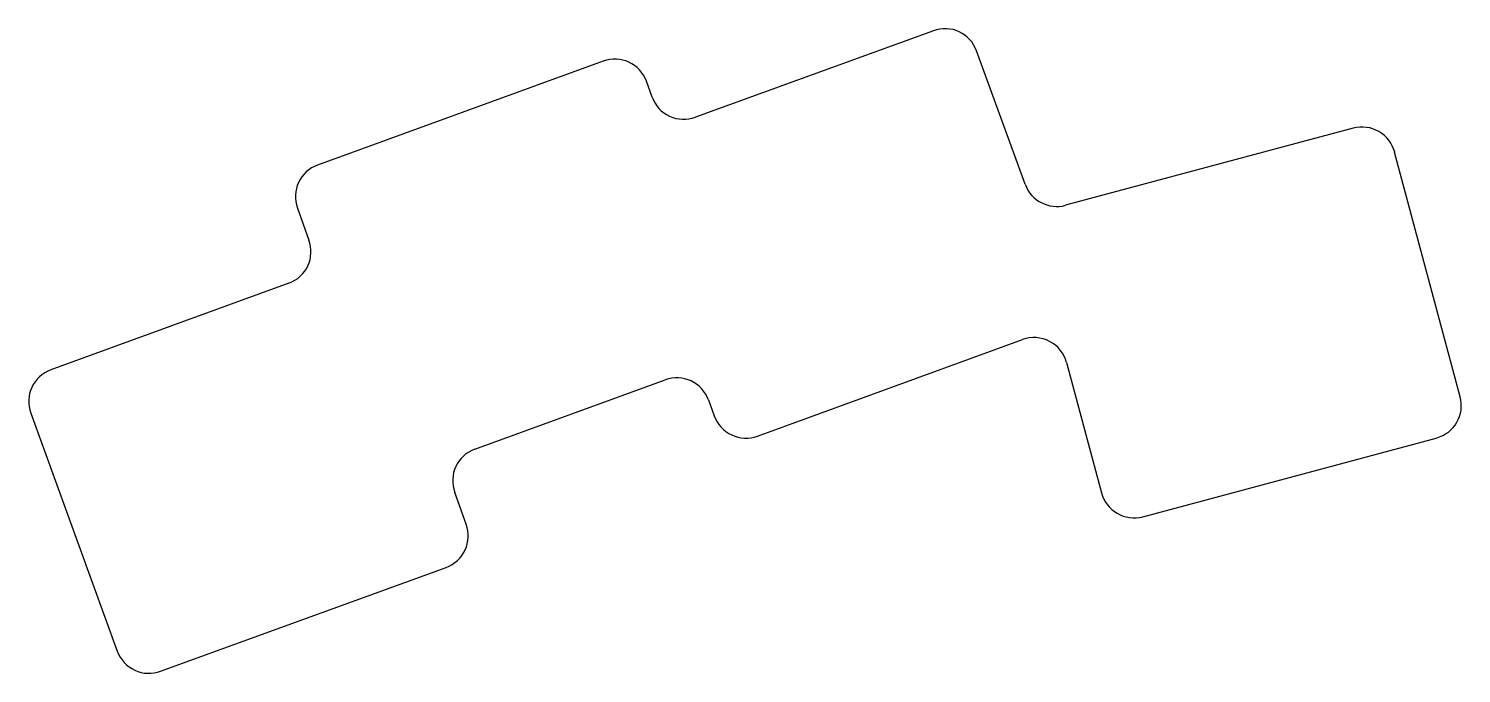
# Model space of a CAD drawing. Header units: millimetres. Extents: x -13 to 71.9, y -12.1 to 26.1.
import ezdxf

# ---------------------------------------------------------------- set-up
doc = ezdxf.new("R2010")
doc.units = ezdxf.units.MM

msp = doc.modelspace()

# ---------------------------------------------------------------- linework, layer by layer
for p, q in [((40.574, 25.942), (26.479, 20.811)), ((46.014, 16.845), (43.138, 24.746)), ((21.01, 24.142), (4.096, 17.985)), ((23.916, 22.007), (23.574, 22.946)), ((65.455, 20.164), (48.411, 15.597)), ((71.787, 4.261), (67.904, 18.75)), ((2.9, 15.422), (3.584, 13.543)), ((2.389, 10.979), (-11.706, 5.849)), ((30.158, 1.931), (45.853, 7.644)), ((48.469, 6.282), (50.536, -1.433)), ((13.413, 1.157), (24.689, 5.262)), ((27.253, 4.066), (27.595, 3.127)), ((-12.902, 3.285), (-7.771, -10.81)), ((52.986, -2.847), (70.372, 1.812)), ((12.902, -3.285), (12.218, -1.406)), ((-5.208, -12.005), (11.706, -5.849))]:
    msp.add_line(p, q)
for centre, start, end in [((41.258, 24.062), 20, 110), ((21.694, 22.262), 20, 110), ((25.795, 22.691), 200, 290), ((65.973, 18.232), 15, 105), ((4.78, 16.106), 110, 200), ((47.893, 17.529), 200, 285), ((1.705, 12.859), 290, 20), ((46.537, 5.764), 15, 110), ((-11.022, 3.97), 110, 200), ((25.373, 3.382), 20, 110), ((69.855, 3.743), 285, 15), ((29.474, 3.811), 200, 290), ((14.097, -0.722), 110, 200), ((52.468, -0.915), 195, 285), ((11.022, -3.97), 290, 20), ((-5.892, -10.126), 200, 290)]:
    msp.add_arc(centre, 2, start, end)

doc.saveas('drawing.dxf')
